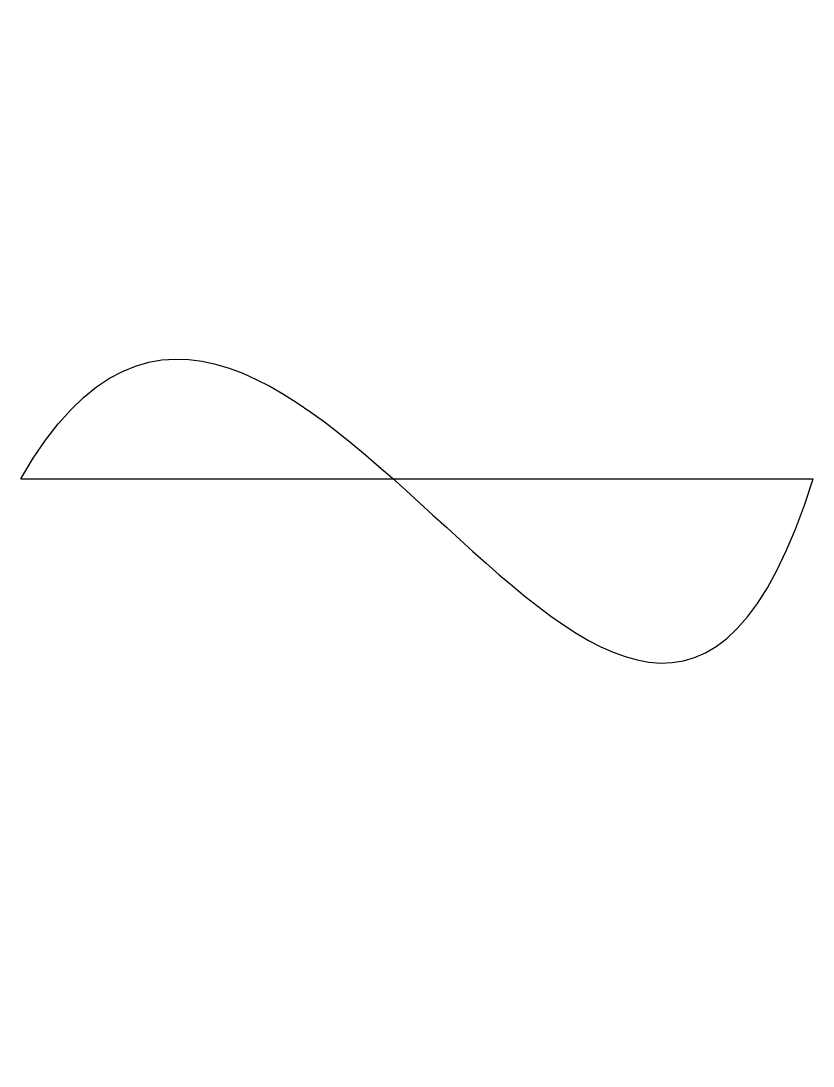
# Model space of a CAD drawing. Extents: x 0 to 91, y -10 to 110.
import ezdxf

# ---------------------------------------------------------------- set-up
doc = ezdxf.new("R2010")
doc.units = 0
doc.header["$MEASUREMENT"] = 0
doc.layers.get('0').update_dxf_attribs({"lineweight": 25, "true_color": 0xffffff})

msp = doc.modelspace()

# ---------------------------------------------------------------- linework, layer by layer
msp.add_line((0, 57.44), (91, 57.44))
msp.add_open_spline([(0, 57.44), (30, 110), (70, -10), (91, 57.44)], degree=3)

doc.saveas('drawing.dxf')
